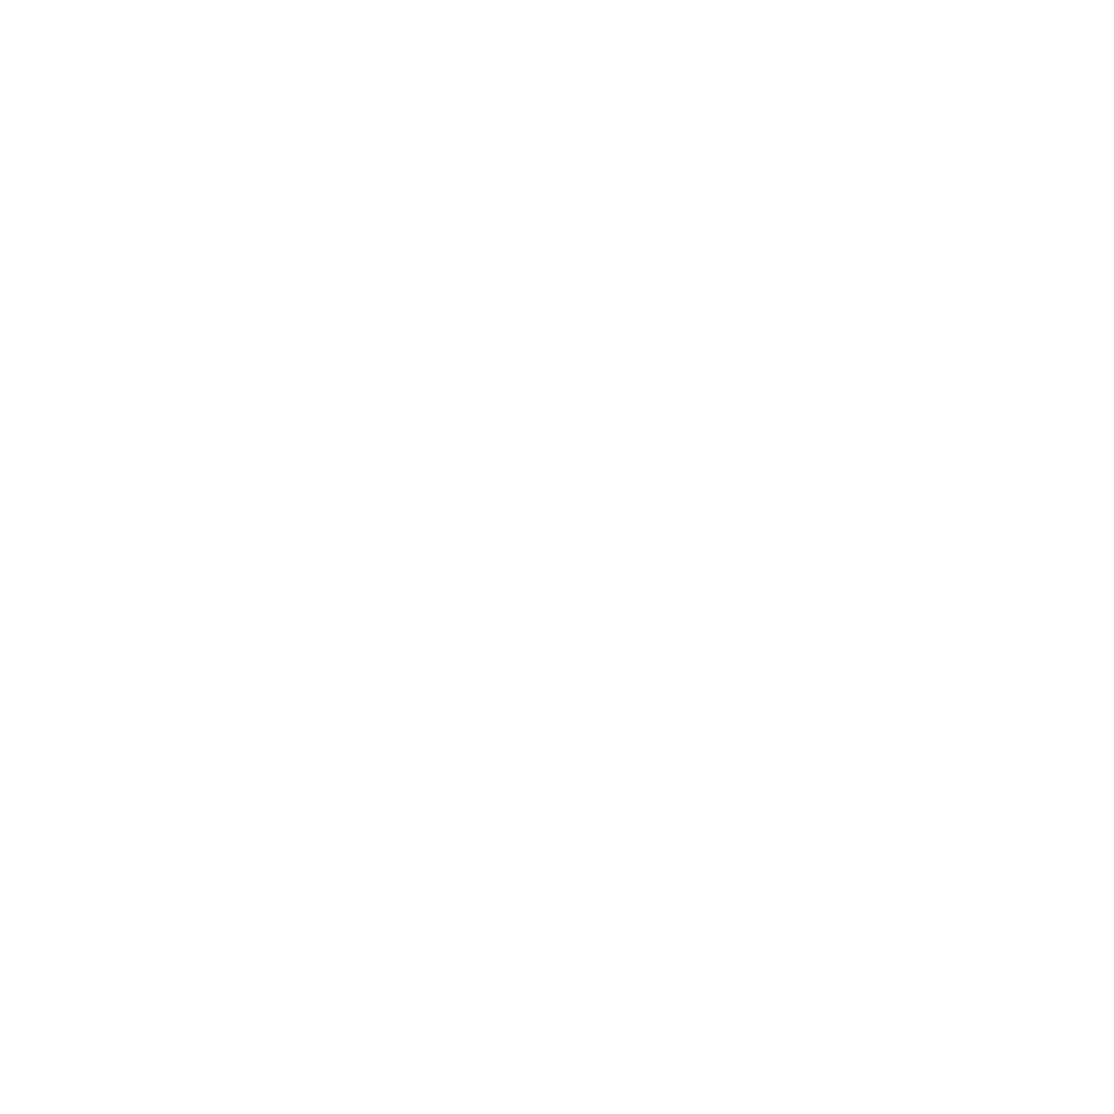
# Model space of a CAD drawing. Header units: millimetres. Extents: x 7164.8719124162 to 7164.8719124162, y 1501.0927274257 to 1501.0927274257.
import ezdxf

# ---------------------------------------------------------------- set-up
doc = ezdxf.new("R2010")
doc.units = ezdxf.units.MM

msp = doc.modelspace()

# ---------------------------------------------------------------- linework, layer by layer
msp.add_line((7164.8719124162, 1501.0927274257, -206.8), (7164.8719124162, 1501.0927274257, -199))

doc.saveas('drawing.dxf')
